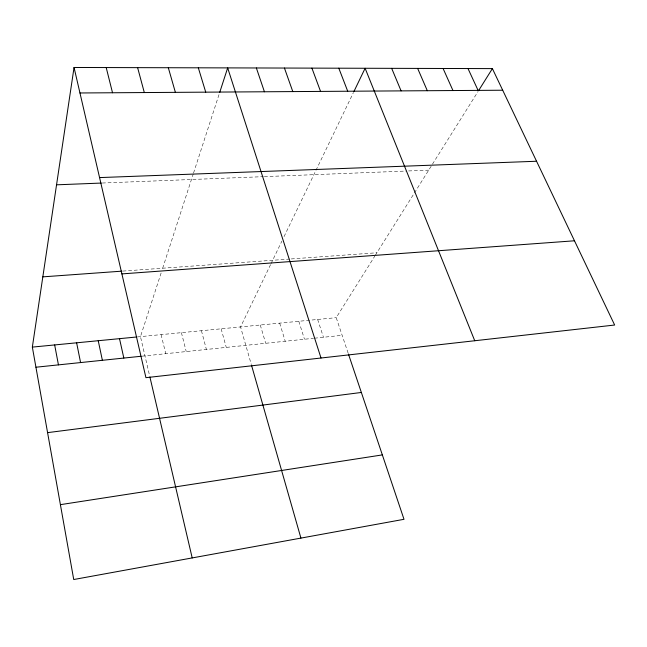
<?xml version="1.0" encoding="UTF-8"?>
<svg xmlns="http://www.w3.org/2000/svg" width="647" height="647" viewBox="0 0 647 647"><rect width="100%" height="100%" fill="white"/><g stroke="black" fill="none" stroke-linecap="round" stroke-linejoin="round"><path stroke-width="0.49" stroke-dasharray="3.23 2.43" d="M161.111 273.002L140.464 336.626L149.659 375.956M162.664 268.214L193.243 173.978M193.542 173.056L219.382 93.427M270.575 264.599L240.555 326.929L251.327 364.584M270.988 263.733L281.89 241.096M284.041 236.624L353.456 92.489M348.118 353.084L336.214 317.661L374.807 256.115M375.333 255.274L413.878 193.809M414.412 192.96L431.905 165.066M432.439 164.217L477.963 91.623M142.081 356.165L313.471 338.308M314.474 338.203L342.15 335.316M137.471 336.917L336.214 317.661M122.849 271.085L290.285 259.01M291.263 258.937L376.91 252.759M102.299 183.02L263.353 176.671M264.332 176.631L406.591 171.026M408.605 170.945L428.718 170.153M317.645 319.456L323.46 337.265M298.809 321.284L304.486 339.238M279.682 323.136L285.23 341.252M260.272 325.02L265.682 343.282M221.137 328.805L226.264 347.39M201.427 330.722L206.401 349.461M181.411 332.655L186.231 351.564M161.095 334.628L165.753 353.699"/><path stroke-width="0.97" d="M348.434 354.03L404.003 519.306L73.734 579.526L32.35 347.099L74.049 67.474L492.391 68.614L614.65 325.029L145.939 377.678L74.049 67.474M219.689 92.481L227.671 67.895L321.017 358.009M353.885 91.591L365.118 68.267L474.736 340.743M478.497 90.766L492.391 68.614M60.406 504.66L382.353 454.906M47.579 432.641L361.358 392.462M35.933 367.221L141.119 356.262M32.35 347.099L136.468 337.014M121.887 273.899L574.487 240.789M42.823 276.859L121.862 271.158M56.548 184.824L101.32 183.061M99.573 177.593L536.557 161.249M79.961 92.974L502.695 90.224M467.991 68.55L478.093 90.386M443.082 68.477L452.973 90.548M417.647 68.412L427.311 90.717M391.67 68.339L401.083 90.887M338.802 68.194L347.714 91.235M311.911 68.121L320.556 91.413M284.437 68.048L292.8 91.591M256.366 67.967L264.429 91.777M198.322 67.814L205.738 92.157M168.317 67.733L175.386 92.351M251.586 365.506L300.928 538.102M137.617 67.644L144.313 92.553M106.205 67.563L112.521 92.764M149.886 376.926L192.199 557.924M119.509 338.656L123.836 358.066M98.231 340.718L102.38 360.298M76.621 342.813L80.584 362.571M54.663 344.94L58.44 364.876"/></g></svg>
